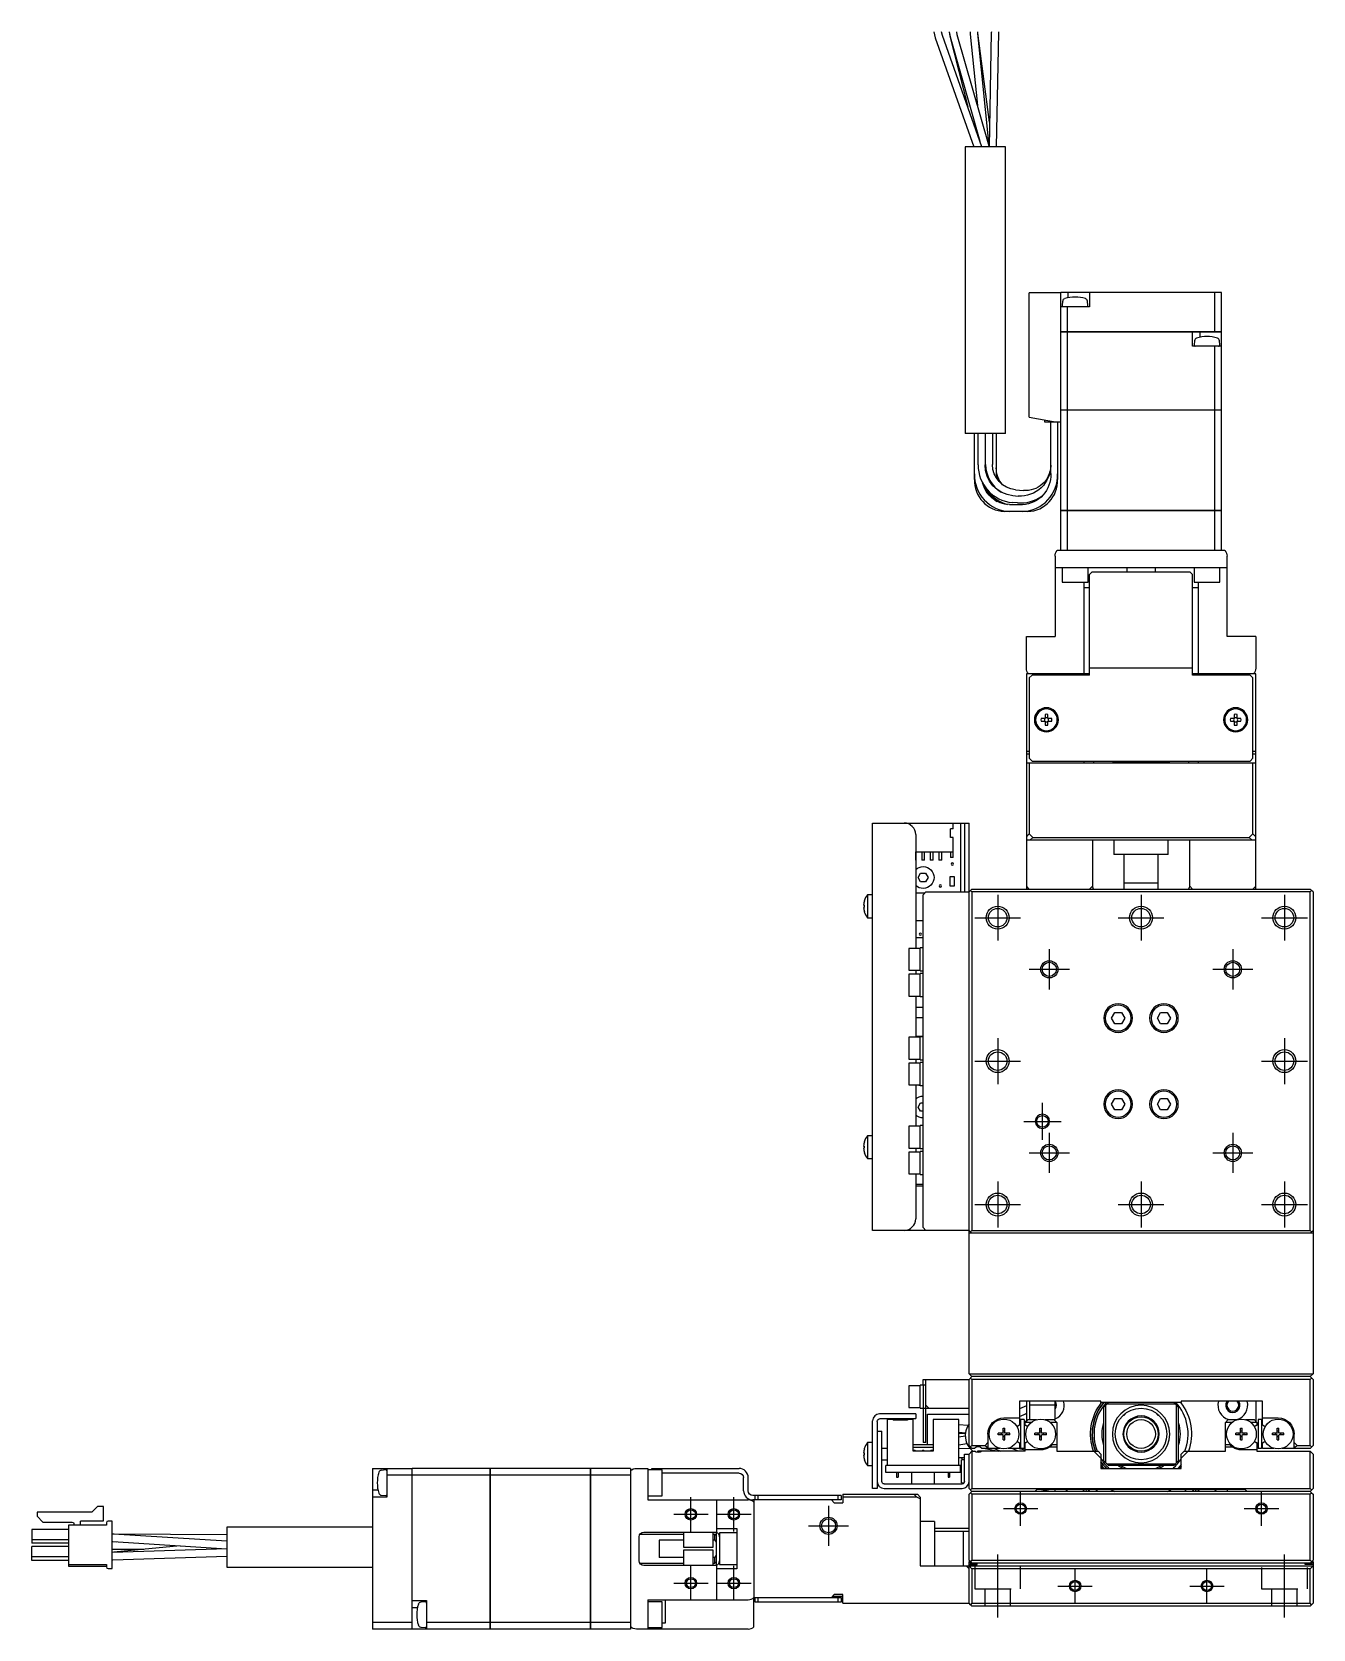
# Model space of a CAD drawing. Extents: x 0 to 1157, y -8 to 938.
# Drawn here: x 334.7 to 558.1, y 10 to 288.4 of the extents above; entities that cross this region are included whole.
import ezdxf

# ---------------------------------------------------------------- set-up
doc = ezdxf.new("R2010")
doc.units = 0
doc.header["$LTSCALE"] = 0.5
doc.linetypes.add('CENTER', pattern=[50.8, 31.75, -6.35, 6.35, -6.35])
doc.linetypes.add('DASHED', pattern=[19.05, 12.7, -6.35])
for name, color, linetype in [('MSM_CENTER', 1, 'CENTER'), ('MSM_CONTINUOUS', 7, 'CONTINUOUS'), ('MSM_DASHED', 4, 'DASHED'), ('MSM_NARROW', 5, 'CONTINUOUS')]:
    doc.layers.add(name, color=color, linetype=linetype)

msp = doc.modelspace()

# ---------------------------------------------------------------- linework, layer by layer
at = {"layer": 'MSM_CENTER'}
for p, q in [((503.1, 138), (503.1, 130)), ((528.1, 138), (528.1, 130)), ((553.1, 138), (553.1, 130)), ((499.1, 134), (507.1, 134)), ((524.1, 134), (532.1, 134)), ((549.1, 134), (557.1, 134)), ((512.1, 128.5), (512.1, 121.5)), ((544.1, 128.5), (544.1, 121.5)), ((508.6, 125), (515.6, 125)), ((540.6, 125), (547.6, 125)), ((503.1, 113), (503.1, 105)), ((553.1, 113), (553.1, 105)), ((499.1, 109), (507.1, 109)), ((549.1, 109), (557.1, 109)), ((510.9, 95.25), (510.9, 101.75)), ((507.65, 98.5), (514.15, 98.5)), ((512.1, 96.5), (512.1, 89.5)), ((544.1, 96.5), (544.1, 89.5)), ((508.6, 93), (515.6, 93)), ((540.6, 93), (547.6, 93)), ((503.1, 88), (503.1, 80)), ((528.1, 88), (528.1, 80)), ((553.1, 88), (553.1, 80)), ((499.1, 84), (507.1, 84)), ((524.1, 84), (532.1, 84)), ((549.1, 84), (557.1, 84)), ((507.1, 28), (507.1, 34)), ((549.1, 28), (549.1, 34)), ((449.6, 27), (449.6, 33)), ((457.1, 27), (457.1, 33)), ((473.6, 31.5), (473.6, 24.5)), ((504.1, 31), (510.1, 31)), ((546.1, 31), (552.1, 31)), ((446.6, 30), (452.6, 30)), ((454.1, 30), (460.1, 30)), ((470.1, 28), (477.1, 28)), ((503.1, 12), (503.1, 23)), ((553.1, 12), (553.1, 23)), ((449.6, 15), (449.6, 21)), ((457.1, 15), (457.1, 21)), ((516.6, 14.5), (516.6, 20.5)), ((539.6, 14.5), (539.6, 20.5)), ((446.6, 18), (452.6, 18)), ((454.1, 18), (460.1, 18)), ((513.6, 17.5), (519.6, 17.5)), ((536.6, 17.5), (542.6, 17.5))]:
    msp.add_line(p, q, dxfattribs=at)
at = {"layer": 'MSM_CONTINUOUS'}
for p, q in [((491.96, 288.4), (492.22, 287.37)), ((492.22, 287.37), (498.96, 268.4)), ((493.45, 287.8), (493.28, 288.4)), ((493.45, 287.8), (493.28, 288.4)), ((500.34, 268.4), (493.45, 287.8)), ((494.63, 288.4), (494.77, 287.64)), ((494.64, 288.4), (494.81, 287.55)), ((494.77, 287.64), (497.88, 275.33)), ((494.81, 287.55), (500, 269.34)), ((496.06, 287.91), (495.95, 288.4)), ((501.6, 268.49), (496.06, 287.91)), ((498.3, 288.4), (498.33, 287.99)), ((498.33, 287.99), (499.57, 275.58)), ((499.63, 288.12), (499.61, 288.4)), ((501.68, 272.7), (499.63, 288.16)), ((501.59, 268.52), (499.63, 288.12)), ((501.99, 288.32), (501.6, 268.4)), ((502, 288.4), (501.99, 288.32)), ((502, 288.4), (501.99, 288.25)), ((502.9, 268.4), (503.29, 288.29)), ((503.29, 288.29), (503.3, 288.4)), ((504.45, 268.4), (497.45, 268.4)), ((497.45, 268.4), (497.45, 218.4)), ((504.45, 218.4), (504.45, 268.4)), ((508.6, 221.26), (508.6, 242.9)), ((514.1, 242.9), (508.6, 242.9)), ((514.1, 205), (514.1, 243)), ((542.1, 243), (514.1, 243)), ((515.35, 243), (515.35, 242.06)), ((519.1, 243), (519.1, 240.5)), ((540.94, 236.11), (540.94, 243)), ((542.1, 236.11), (542.1, 243)), ((519.1, 240.5), (514.1, 240.5)), ((514.43, 241.48), (514.37, 240.71)), ((515.25, 236.11), (515.25, 240.5)), ((518.83, 240.71), (518.76, 241.48)), ((514.1, 236.11), (542.1, 236.11)), ((542.1, 236.1), (514.1, 236.1)), ((514.11, 236.1), (514.11, 236.11)), ((515.25, 236.1), (515.25, 236.11)), ((515.25, 222.5), (515.25, 236.1)), ((537.1, 233.6), (537.1, 236.1)), ((537.43, 234.59), (537.37, 233.82)), ((538.35, 236.1), (538.35, 235.17)), ((540.93, 236.1), (540.93, 236.11)), ((541.83, 233.82), (541.76, 234.59)), ((542.09, 236.1), (542.09, 236.11)), ((542.1, 222.5), (542.1, 236.1)), ((542.1, 233.6), (537.1, 233.6)), ((540.94, 222.5), (540.94, 233.6)), ((508.6, 221.26), (513.5, 220.4)), ((511.3, 220.4), (511.3, 220.79)), ((514.1, 220.4), (511.3, 220.4)), ((512.35, 211.4), (512.35, 220.4)), ((513.55, 220.4), (513.55, 210.4)), ((514.1, 222.5), (542.1, 222.5)), ((542.1, 222.49), (514.1, 222.49)), ((514.11, 222.5), (514.11, 222.49)), ((515.25, 222.5), (515.25, 222.49)), ((515.25, 205), (515.25, 222.49)), ((540.93, 222.5), (540.93, 222.49)), ((540.94, 205), (540.94, 222.49)), ((542.09, 222.5), (542.09, 222.49)), ((542.1, 205), (542.1, 222.49)), ((504.45, 218.4), (497.45, 218.4)), ((499.05, 210.4), (499.05, 218.4)), ((499.7, 212.95), (499.7, 218.4)), ((500.9, 218.4), (500.9, 212.95)), ((501, 212.98), (501, 218.4)), ((502.2, 218.4), (502.2, 212.98)), ((502.85, 218.4), (502.85, 211.4)), ((502.85, 211.4), (502.97, 210.48)), ((506.58, 206.3), (505.66, 206.37)), ((505.75, 207.57), (506.68, 207.5)), ((506.2, 208.6), (507.58, 208.48)), ((508.34, 204.8), (504.25, 204.8)), ((505.17, 206), (507.42, 206)), ((514.1, 205), (542.1, 205)), ((514.1, 198), (514.1, 204.99)), ((542.1, 204.99), (514.1, 204.99)), ((514.11, 205), (514.11, 204.99)), ((515.25, 205), (515.25, 204.99)), ((515.25, 198), (515.25, 204.99)), ((540.93, 205), (540.93, 204.99)), ((540.94, 198), (540.94, 204.99)), ((542.09, 205), (542.09, 204.99)), ((542.1, 198), (542.1, 204.99)), ((542.71, 198), (513.48, 198)), ((513.1, 197), (513.1, 183)), ((543.1, 195), (513.1, 195)), ((514.35, 195), (514.35, 192.5)), ((518.85, 192.5), (518.85, 195)), ((525.6, 195), (525.6, 194.3)), ((530.6, 194.3), (530.6, 195)), ((537.35, 195), (537.35, 192.5)), ((541.85, 192.5), (541.85, 195)), ((543.1, 183), (543.1, 197)), ((514.35, 192.5), (518.85, 192.5)), ((518.1, 192.5), (518.1, 176.3)), ((519.6, 194.3), (519.1, 193.8)), ((519.1, 176.3), (519.1, 193.8)), ((519.6, 194.3), (536.6, 194.3)), ((537.1, 193.8), (536.6, 194.3)), ((537.1, 176.3), (537.1, 193.8)), ((537.35, 192.5), (541.85, 192.5)), ((538.1, 176.3), (538.1, 192.5)), ((519.1, 191.5), (518.1, 191.5)), ((538.1, 191.5), (537.1, 191.5)), ((508.1, 177.5), (508.1, 183)), ((508.1, 183), (513.1, 183)), ((548.1, 183), (543.1, 183)), ((548.1, 183), (548.1, 177.5)), ((519.1, 176.5), (508.1, 176.5)), ((508.1, 176.5), (508.1, 139)), ((509.1, 176.3), (508.6, 175.8)), ((508.6, 175.8), (508.6, 161.8)), ((519.1, 176.3), (509.1, 176.3)), ((537.1, 177.5), (519.1, 177.5)), ((548.1, 176.5), (537.1, 176.5)), ((547.1, 176.3), (537.1, 176.3)), ((547.6, 175.8), (547.1, 176.3)), ((547.6, 161.8), (547.6, 175.8)), ((548.1, 139), (548.1, 176.5)), ((511.36, 168.74), (510.68, 168.74)), ((510.68, 168.26), (511.36, 168.26)), ((511.36, 169.42), (511.36, 168.74)), ((511.36, 168.26), (511.36, 167.58)), ((511.84, 168.74), (511.84, 169.42)), ((512.52, 168.74), (511.84, 168.74)), ((511.84, 168.26), (512.52, 168.26)), ((511.84, 167.58), (511.84, 168.26)), ((544.36, 168.74), (543.68, 168.74)), ((543.68, 168.26), (544.36, 168.26)), ((544.36, 169.42), (544.36, 168.74)), ((544.36, 168.26), (544.36, 167.58)), ((544.84, 168.74), (544.84, 169.42)), ((545.52, 168.74), (544.84, 168.74)), ((544.84, 167.58), (544.84, 168.26)), ((544.84, 168.26), (545.52, 168.26)), ((508.1, 163), (508.6, 163)), ((508.6, 162.5), (508.1, 162.5)), ((508.6, 161.8), (509.1, 161.3)), ((547.1, 161.3), (547.6, 161.8)), ((547.6, 163), (548.1, 163)), ((548.1, 162.5), (547.6, 162.5)), ((508.1, 161), (548.1, 161)), ((508.6, 161), (508.6, 148.61)), ((509.1, 161.3), (547.1, 161.3)), ((518.1, 161.3), (518.1, 161)), ((519.85, 161), (519.85, 161.3)), ((523.1, 161.3), (523.1, 161.2)), ((523.1, 161.2), (533.1, 161.2)), ((523.1, 161.2), (523.3, 161)), ((532.9, 161), (533.1, 161.2)), ((533.1, 161.2), (533.1, 161.3)), ((536.35, 161.3), (536.35, 161)), ((538.1, 161), (538.1, 161.3)), ((547.6, 148.61), (547.6, 161)), ((481.3, 79.5), (481.3, 150.5)), ((481.3, 150.5), (498.1, 150.5)), ((495.35, 149.5), (495.35, 150.5)), ((496.6, 150.5), (496.6, 138.5)), ((497.3, 150.5), (497.3, 138.5)), ((498.1, 54.5), (498.1, 150.5)), ((488.8, 148.5), (488.8, 128.65)), ((495.35, 149.5), (494.85, 149.5)), ((494.85, 148), (494.85, 149.5)), ((495.35, 148), (494.85, 148)), ((495.35, 144.5), (495.35, 148)), ((508.1, 148.11), (508.6, 148.61)), ((508.6, 148.61), (509.21, 148)), ((509.21, 148), (508.71, 147.5)), ((509.21, 148), (546.98, 148)), ((546.98, 148), (547.6, 148.61)), ((547.48, 147.5), (546.98, 148)), ((547.6, 148.61), (548.1, 148.11)), ((488.8, 145.5), (495.35, 145.5)), ((488.85, 144), (488.85, 145.5)), ((489.85, 145.5), (489.85, 144)), ((490.35, 144), (490.35, 145.5)), ((491.35, 145.5), (491.35, 144)), ((491.85, 144), (491.85, 145.5)), ((492.85, 145.5), (492.85, 144)), ((493.35, 144), (493.35, 145.5)), ((494.85, 145.5), (494.85, 144.5)), ((548.1, 147.5), (508.1, 147.5)), ((519.61, 147.5), (519.61, 139.5)), ((523.35, 147.5), (523.35, 145)), ((532.85, 145), (523.35, 145)), ((525.1, 145), (525.1, 139)), ((531.1, 139), (531.1, 145)), ((532.85, 145), (532.85, 147.5)), ((536.58, 139.5), (536.58, 147.5)), ((488.85, 144), (488.8, 144)), ((490.35, 144), (489.85, 144)), ((491.85, 144), (491.35, 144)), ((493.35, 144), (492.85, 144)), ((495.35, 144.5), (494.85, 144.5)), ((489.23, 141), (489.66, 141.75)), ((489.66, 140.25), (489.23, 141)), ((489.66, 141.75), (490.53, 141.75)), ((490.53, 140.25), (489.66, 140.25)), ((490.53, 141.75), (490.96, 141)), ((490.96, 141), (490.53, 140.25)), ((494.78, 141.14), (494.78, 139.54)), ((495.58, 141.14), (494.78, 141.14)), ((494.78, 139.54), (495.58, 139.54)), ((495.58, 139.54), (495.58, 141.14)), ((508.6, 139), (508.1, 139.5)), ((519.61, 139.5), (519.11, 139)), ((519.79, 139), (519.61, 139.5)), ((531.1, 140), (525.1, 140)), ((536.58, 139.5), (536.4, 139)), ((537.08, 139), (536.58, 139.5)), ((548.1, 139.5), (547.6, 139)), ((479.84, 136.95), (479.84, 136.93)), ((480.4, 138), (480.4, 134)), ((481.3, 138), (480.4, 138)), ((488.8, 138.35), (490.44, 138.35)), ((490.6, 138.5), (490.1, 138)), ((490.1, 80), (490.1, 138)), ((490.6, 138.5), (498.1, 138.5)), ((498.6, 139), (498.1, 138.5)), ((498.6, 138.5), (498.35, 138.75)), ((498.6, 139), (557.6, 139)), ((498.6, 138.5), (498.6, 79.5)), ((557.6, 138.5), (498.6, 138.5)), ((557.85, 138.75), (557.6, 139)), ((557.85, 138.75), (557.6, 138.5)), ((557.6, 79.5), (557.6, 138.5)), ((558.1, 138.5), (557.85, 138.75)), ((558.1, 138.5), (558.1, 54.5)), ((479.71, 136.2), (479.84, 136.2)), ((479.84, 135.8), (479.71, 135.8)), ((479.84, 136.2), (479.84, 135.8)), ((479.84, 135.07), (479.84, 135.05)), ((480.4, 134), (481.3, 134)), ((490.1, 133.45), (488.8, 133.45)), ((487.6, 128.65), (487.6, 124.85)), ((489.6, 128.65), (487.6, 128.65)), ((490.1, 130.5), (488.8, 130.5)), ((489.6, 124.75), (489.6, 128.75)), ((490.1, 128.75), (489.6, 128.75)), ((487.6, 124.85), (489.6, 124.85)), ((487.6, 124.15), (487.6, 120.35)), ((489.6, 124.15), (487.6, 124.15)), ((488.8, 124.85), (488.8, 124.15)), ((489.6, 124.75), (490.1, 124.75)), ((489.6, 120.25), (489.6, 124.25)), ((490.1, 124.25), (489.6, 124.25)), ((487.6, 120.35), (489.6, 120.35)), ((488.8, 120.35), (488.8, 113.15)), ((489.6, 120.25), (490.1, 120.25)), ((488.8, 118.42), (490.1, 118.42)), ((522.94, 116.5), (523.52, 117.5)), ((523.52, 117.5), (524.67, 117.5)), ((524.67, 117.5), (525.25, 116.5)), ((530.94, 116.5), (531.52, 117.5)), ((531.52, 117.5), (532.67, 117.5)), ((532.67, 117.5), (533.25, 116.5)), ((490.1, 116.54), (488.8, 116.54)), ((523.52, 115.5), (522.94, 116.5)), ((524.67, 115.5), (523.52, 115.5)), ((525.25, 116.5), (524.67, 115.5)), ((531.52, 115.5), (530.94, 116.5)), ((532.67, 115.5), (531.52, 115.5)), ((533.25, 116.5), (532.67, 115.5)), ((487.6, 113.15), (487.6, 109.35)), ((489.6, 113.15), (487.6, 113.15)), ((488.8, 113.34), (490.1, 113.34)), ((489.6, 109.25), (489.6, 113.25)), ((490.1, 113.25), (489.6, 113.25)), ((487.6, 109.35), (489.6, 109.35)), ((487.6, 108.65), (487.6, 104.85)), ((489.6, 108.65), (487.6, 108.65)), ((488.8, 109.35), (488.8, 108.65)), ((489.6, 109.25), (490.1, 109.25)), ((489.6, 104.75), (489.6, 108.75)), ((490.1, 108.75), (489.6, 108.75)), ((487.6, 104.85), (489.6, 104.85)), ((488.8, 104.85), (488.8, 97.65)), ((489.6, 104.75), (490.1, 104.75)), ((489.23, 101), (489.66, 101.75)), ((489.66, 100.25), (489.23, 101)), ((489.66, 101.75), (490.1, 101.75)), ((490.1, 100.25), (489.66, 100.25)), ((522.94, 101.5), (523.52, 102.5)), ((523.52, 100.5), (522.94, 101.5)), ((523.52, 102.5), (524.67, 102.5)), ((524.67, 100.5), (523.52, 100.5)), ((524.67, 102.5), (525.25, 101.5)), ((525.25, 101.5), (524.67, 100.5)), ((530.94, 101.5), (531.52, 102.5)), ((531.52, 100.5), (530.94, 101.5)), ((531.52, 102.5), (532.67, 102.5)), ((532.67, 100.5), (531.52, 100.5)), ((532.67, 102.5), (533.25, 101.5)), ((533.25, 101.5), (532.67, 100.5)), ((487.6, 97.65), (487.6, 93.85)), ((489.6, 97.65), (487.6, 97.65)), ((489.6, 93.75), (489.6, 97.75)), ((490.1, 97.75), (489.6, 97.75)), ((479.84, 94.95), (479.84, 94.93)), ((480.4, 96), (480.4, 92)), ((481.3, 96), (480.4, 96)), ((479.71, 94.2), (479.84, 94.2)), ((479.84, 93.8), (479.71, 93.8)), ((479.84, 94.2), (479.84, 93.8)), ((479.84, 93.07), (479.84, 93.05)), ((480.4, 92), (481.3, 92)), ((487.6, 93.85), (489.6, 93.85)), ((487.6, 93.15), (487.6, 89.35)), ((489.6, 93.15), (487.6, 93.15)), ((488.8, 93.85), (488.8, 93.15)), ((489.6, 93.75), (490.1, 93.75)), ((489.6, 89.25), (489.6, 93.25)), ((490.1, 93.25), (489.6, 93.25)), ((487.6, 89.35), (489.6, 89.35)), ((488.8, 89.35), (488.8, 81.5)), ((489.6, 89.25), (490.1, 89.25)), ((490.1, 87.5), (488.8, 87.5)), ((490.1, 87.2), (488.8, 87.2)), ((498.1, 79.5), (481.3, 79.5)), ((490.1, 80), (490.6, 79.5)), ((498.1, 79.5), (498.6, 79)), ((558.1, 79), (498.1, 79)), ((498.35, 79.25), (498.6, 79.5)), ((498.6, 79.5), (557.6, 79.5)), ((557.6, 79.5), (557.85, 79.25)), ((557.6, 79), (558.1, 79.5)), ((490.1, 52.5), (490.1, 53.5)), ((490.1, 53.5), (498.1, 53.5)), ((490.6, 42.5), (490.6, 53.5)), ((498.1, 54.5), (558.1, 54.5)), ((498.1, 54.5), (498.6, 54)), ((498.1, 53.5), (498.6, 54)), ((498.1, 42), (498.1, 53.5)), ((498.35, 53.75), (498.6, 53.5)), ((557.6, 54), (498.6, 54)), ((498.6, 53.5), (498.6, 42)), ((557.6, 53.5), (498.6, 53.5)), ((557.6, 54), (558.1, 54.5)), ((557.6, 54), (558.1, 53.5)), ((557.6, 53.5), (557.85, 53.75)), ((557.6, 42), (557.6, 53.5)), ((558.1, 53.5), (558.1, 42)), ((487.6, 52.4), (487.6, 48.6)), ((489.6, 52.4), (487.6, 52.4)), ((489.6, 48.5), (489.6, 52.5)), ((490.6, 52.5), (489.6, 52.5)), ((490.1, 52.5), (490.1, 42.5)), ((488.8, 47.5), (482.5, 47.5)), ((487.6, 48.6), (489.6, 48.6)), ((488.8, 47.5), (488.8, 46.7)), ((489.6, 48.5), (498.1, 48.5)), ((491.1, 48.5), (490.6, 49)), ((490.85, 42.2), (490.85, 47.47)), ((490.85, 47.47), (498.1, 47.47)), ((521.1, 49.7), (506.9, 49.7)), ((506.9, 49.7), (506.9, 45.55)), ((508.1, 48.89), (506.9, 48.38)), ((506.9, 47.08), (508.1, 47.59)), ((508.1, 47.57), (507.96, 47.53)), ((508.1, 49.7), (508.1, 46.2)), ((508.65, 49.7), (508.65, 46.5)), ((513.15, 49), (508.65, 49)), ((513.15, 46.5), (513.15, 49.7)), ((521.1, 49.5), (521.1, 49.7)), ((535.1, 49.5), (521.1, 49.5)), ((521.6, 48.7), (522.4, 49.5)), ((521.6, 39.3), (521.6, 48.7)), ((521.9, 49), (521.9, 39)), ((534.1, 49.2), (522.1, 49.2)), ((525.12, 47.2), (525.35, 47.43)), ((525.18, 47.43), (525.35, 47.43)), ((525.35, 47.43), (525.35, 47.56)), ((530.85, 47.56), (530.85, 47.43)), ((530.85, 47.43), (531.01, 47.43)), ((530.85, 47.43), (531.07, 47.2)), ((533.8, 49.5), (534.6, 48.7)), ((534.3, 39), (534.3, 49)), ((534.6, 48.7), (534.6, 39.3)), ((549.3, 49.7), (535.1, 49.7)), ((535.1, 49.7), (535.1, 49.5)), ((548.1, 49.7), (548.1, 46.2)), ((549.3, 45.55), (549.3, 49.7)), ((481.3, 34.5), (481.3, 46.3)), ((482.1, 46.2), (482.1, 34.5)), ((482.6, 46.7), (488.8, 46.7)), ((484.85, 46.5), (483.85, 46.5)), ((483.85, 46.5), (483.85, 38.5)), ((484.85, 46.5), (484.85, 46.4)), ((487.35, 46.4), (484.85, 46.4)), ((485.65, 46.4), (485.65, 46.5)), ((486.55, 46.5), (485.65, 46.5)), ((486.02, 46.4), (486.02, 46.5)), ((486.17, 46.4), (486.17, 46.5)), ((486.55, 46.4), (486.55, 46.5)), ((488.35, 46.5), (487.35, 46.5)), ((487.35, 46.5), (487.35, 46.4)), ((488.35, 41), (488.35, 46.5)), ((491.85, 46.5), (491.85, 41)), ((496.35, 46.5), (491.85, 46.5)), ((496.35, 38.5), (496.35, 46.5)), ((497.9, 45.46), (496.35, 45.6)), ((504.05, 45), (504.34, 45)), ((504.05, 44.21), (504.05, 45)), ((504.2, 46.8), (506.9, 46.8)), ((504.34, 44.21), (504.34, 45)), ((506.9, 45.55), (506.6, 45.38)), ((506.9, 45.93), (507.1, 45.99)), ((507.1, 46.5), (507.1, 41.5)), ((507.7, 46.5), (507.1, 46.5)), ((507.7, 46.5), (507.7, 41.5)), ((507.7, 46.19), (508.1, 46.31)), ((507.9, 46), (508.4, 46.5)), ((508.93, 46), (507.9, 46)), ((507.9, 45.55), (507.9, 46)), ((507.9, 45.55), (508.12, 45.42)), ((508.1, 45.43), (508.1, 45.42)), ((508.4, 46.5), (509.88, 46.5)), ((510.45, 45), (510.74, 45)), ((510.45, 44.21), (510.45, 45)), ((510.74, 44.21), (510.74, 45)), ((511.31, 46.5), (513.15, 46.5)), ((513.4, 46), (512.26, 46)), ((512.9, 46.5), (513.4, 46)), ((513.4, 46), (513.4, 41)), ((525.12, 47.2), (524.93, 47.2)), ((529.16, 46.97), (529.16, 46.97)), ((530.9, 45.38), (530.9, 45.44)), ((530.9, 45.38), (530.96, 45.31)), ((531.26, 47.2), (531.07, 47.2)), ((542.8, 46), (543.3, 46.5)), ((542.8, 41), (542.8, 46)), ((543.93, 46), (542.8, 46)), ((543.3, 46.5), (544.88, 46.5)), ((545.45, 45), (545.74, 45)), ((545.45, 44.21), (545.45, 45)), ((545.74, 44.21), (545.74, 45)), ((546.31, 46.5), (547.8, 46.5)), ((548.3, 46), (547.26, 46)), ((547.8, 46.5), (548.3, 46)), ((548.07, 45.42), (548.3, 45.55)), ((548.1, 45.43), (548.1, 45.42)), ((548.3, 46), (548.3, 45.55)), ((548.5, 46.5), (548.5, 41.5)), ((549.1, 46.5), (548.5, 46.5)), ((549.1, 46.5), (549.1, 41.5)), ((549.3, 46.8), (552, 46.8)), ((549.59, 45.38), (549.3, 45.55)), ((551.85, 45), (552.14, 45)), ((551.85, 44.21), (551.85, 45)), ((552.14, 44.21), (552.14, 45)), ((480.4, 42.5), (480.4, 38.5)), ((481.3, 42.5), (480.4, 42.5)), ((482.1, 44.5), (482.9, 44.5)), ((482.9, 35.7), (482.9, 44.5)), ((488.35, 42.2), (491.85, 42.2)), ((490.6, 42.5), (490.1, 42.5)), ((496.35, 44.3), (497.48, 44.2)), ((496.35, 44.12), (497.46, 44.09)), ((497.45, 43.62), (496.35, 43.43)), ((496.35, 42.11), (497.73, 42.35)), ((498.35, 41.75), (498.1, 42)), ((498.6, 42), (498.35, 41.75)), ((498.6, 42), (500.9, 42)), ((501.4, 42.5), (500.9, 42)), ((500.9, 42), (501.4, 41.65)), ((501.4, 44), (501.4, 41.5)), ((503.2, 43.86), (503.2, 44.15)), ((503.99, 44.15), (503.2, 44.15)), ((503.99, 43.86), (503.2, 43.86)), ((503.73, 44.15), (503.73, 43.86)), ((504.34, 44.47), (504.05, 44.47)), ((504.05, 43), (504.05, 43.8)), ((504.34, 43.53), (504.05, 43.53)), ((504.05, 43), (504.34, 43)), ((504.34, 43), (504.34, 43.8)), ((505.2, 44.15), (504.4, 44.15)), ((505.2, 43.86), (504.4, 43.86)), ((504.67, 43.86), (504.67, 44.15)), ((505.2, 43.86), (505.2, 44.15)), ((506.58, 42.63), (506.59, 42.63)), ((506.6, 42.62), (506.9, 42.45)), ((506.7, 42.58), (506.7, 42.57)), ((506.9, 42.45), (506.9, 41.5)), ((507.1, 42.39), (506.9, 42.41)), ((507.9, 42.33), (507.7, 42.34)), ((508.12, 42.58), (507.9, 42.45)), ((507.9, 41), (507.9, 42.45)), ((508.1, 42.58), (508.1, 42.57)), ((509.6, 43.86), (509.6, 44.15)), ((510.39, 44.15), (509.6, 44.15)), ((510.39, 43.86), (509.6, 43.86)), ((510.13, 44.15), (510.13, 43.86)), ((510.74, 44.47), (510.45, 44.47)), ((510.45, 43), (510.45, 43.8)), ((510.74, 43.53), (510.45, 43.53)), ((510.45, 43), (510.74, 43)), ((510.74, 43), (510.74, 43.8)), ((511.6, 44.15), (510.8, 44.15)), ((511.6, 43.86), (510.8, 43.86)), ((511.07, 43.86), (511.07, 44.15)), ((511.6, 43.86), (511.6, 44.15)), ((512.68, 42.2), (513.4, 42.2)), ((530.96, 42.69), (530.9, 42.63)), ((530.9, 42.56), (530.9, 42.63)), ((542.8, 42.2), (543.52, 42.2)), ((544.6, 43.86), (544.6, 44.15)), ((545.39, 44.15), (544.6, 44.15)), ((545.39, 43.86), (544.6, 43.86)), ((545.13, 44.15), (545.13, 43.86)), ((545.74, 44.47), (545.45, 44.47)), ((545.45, 43), (545.45, 43.8)), ((545.74, 43.53), (545.45, 43.53)), ((545.45, 43), (545.74, 43)), ((545.74, 43), (545.74, 43.8)), ((546.6, 44.15), (545.8, 44.15)), ((546.6, 43.86), (545.8, 43.86)), ((546.07, 43.86), (546.07, 44.15)), ((546.6, 43.86), (546.6, 44.15)), ((548.3, 42.45), (548.07, 42.58)), ((548.1, 42.58), (548.1, 42.57)), ((548.3, 42.45), (548.3, 41)), ((549.3, 42.45), (549.59, 42.62)), ((549.3, 41.5), (549.3, 42.45)), ((551, 43.86), (551, 44.15)), ((551.79, 44.15), (551, 44.15)), ((551.79, 43.86), (551, 43.86)), ((551.53, 44.15), (551.53, 43.86)), ((552.14, 44.47), (551.85, 44.47)), ((551.85, 43), (551.85, 43.8)), ((552.14, 43.53), (551.85, 43.53)), ((551.85, 43), (552.14, 43)), ((552.14, 43), (552.14, 43.8)), ((553, 44.15), (552.2, 44.15)), ((553, 43.86), (552.2, 43.86)), ((552.47, 43.86), (552.47, 44.15)), ((553, 43.86), (553, 44.15)), ((554.8, 41.5), (554.8, 44)), ((555.3, 42), (554.8, 42.5)), ((554.8, 41.65), (555.3, 42)), ((555.3, 42), (557.6, 42)), ((557.85, 41.75), (557.6, 42)), ((558.1, 42), (557.6, 41.5)), ((479.71, 40.7), (479.84, 40.7)), ((479.84, 40.3), (479.71, 40.3)), ((479.84, 41.45), (479.84, 41.43)), ((479.84, 40.7), (479.84, 40.3)), ((479.84, 39.57), (479.84, 39.55)), ((483.85, 41.5), (482.9, 41.5)), ((482.9, 39.5), (483.85, 39.5)), ((488.35, 41.7), (491.85, 41.7)), ((491.85, 41), (488.35, 41)), ((496.35, 41.48), (498.22, 41.54)), ((496.35, 39.9), (497.3, 39.9)), ((496.8, 35.5), (496.8, 39.5)), ((497.3, 39.5), (496.8, 39.5)), ((496.85, 39.65), (496.85, 39.5)), ((497.3, 40.5), (498.1, 40.5)), ((497.3, 35.7), (497.3, 40.5)), ((498.1, 40.5), (498.6, 41)), ((498.1, 34.5), (498.1, 40.5)), ((498.6, 41.5), (498.35, 41.75)), ((499.03, 41.5), (498.6, 41.5)), ((498.6, 41), (498.6, 34.5)), ((498.6, 41), (499.03, 41)), ((507.9, 41), (499.6, 41)), ((499.6, 41), (499.6, 40.76)), ((503.48, 41.5), (500.36, 41.5)), ((500.94, 41.5), (503.23, 41)), ((502.47, 41.5), (503.64, 41)), ((506.9, 41.5), (504.91, 41.5)), ((506.71, 41), (505.54, 41.5)), ((507.9, 41.21), (506.58, 41.5)), ((507.7, 41.5), (507.1, 41.5)), ((510.55, 41.23), (507.9, 41.23)), ((513.4, 41.7), (512.11, 41.7)), ((513.4, 41), (520.6, 41)), ((521.1, 39.79), (519.89, 41)), ((520.6, 41), (521.1, 40.5)), ((521.1, 40.5), (521.1, 38)), ((522.4, 38.5), (521.6, 39.3)), ((529.16, 41.04), (529.16, 41.04)), ((534.6, 39.3), (533.8, 38.5)), ((536.3, 41), (535.1, 39.79)), ((535.1, 40.5), (535.6, 41)), ((535.1, 38), (535.1, 40.5)), ((535.6, 41), (542.8, 41)), ((544.08, 41.7), (542.8, 41.7)), ((548.3, 41.23), (545.64, 41.23)), ((548.3, 41), (557.6, 41)), ((549.1, 41.5), (548.5, 41.5)), ((551.28, 41.5), (549.3, 41.5)), ((557.6, 41.5), (552.71, 41.5)), ((557.6, 34.5), (557.6, 41)), ((557.6, 41), (558.1, 40.5)), ((558.1, 40.5), (558.1, 34.5)), ((394.1, 38), (394.1, 10)), ((394.1, 38), (400.99, 38)), ((396.39, 37.73), (395.62, 37.66)), ((396.6, 38), (396.6, 33)), ((400.99, 36.85), (396.6, 36.85)), ((400.99, 10), (400.99, 38)), ((401, 37.99), (400.99, 37.99)), ((401, 36.84), (400.99, 36.84)), ((414.6, 38), (401, 38)), ((401, 10), (401, 38)), ((414.6, 36.85), (401, 36.85)), ((414.6, 10), (414.6, 38)), ((414.6, 37.99), (414.61, 37.99)), ((414.6, 36.84), (414.61, 36.84)), ((414.61, 38), (414.61, 10)), ((432.1, 38), (414.61, 38)), ((432.1, 36.85), (414.61, 36.85)), ((432.1, 10), (432.1, 38)), ((432.1, 37.99), (432.11, 37.99)), ((432.1, 36.84), (432.11, 36.84)), ((439.1, 38), (432.11, 38)), ((432.11, 38), (432.11, 10)), ((439.1, 36.85), (432.11, 36.85)), ((439.1, 38), (439.1, 10)), ((440.1, 38), (442.1, 38)), ((442.1, 38), (442.1, 32.5)), ((444.6, 37.75), (442.1, 37.75)), ((442.8, 37.75), (442.8, 38)), ((442.8, 38), (458, 38)), ((443.3, 38), (443.3, 37.75)), ((444.6, 33.25), (444.6, 37.75)), ((458, 37.2), (444.6, 37.2)), ((458.8, 34.1), (458.8, 36.4)), ((459.6, 34.1), (459.6, 36.4)), ((480.4, 38.5), (481.3, 38.5)), ((483.6, 37.3), (483.6, 38.5)), ((496.6, 38.5), (483.6, 38.5)), ((496.6, 37.3), (483.6, 37.3)), ((485.47, 37.3), (485.47, 36.5)), ((485.47, 36.5), (485.72, 36.5)), ((485.72, 37.3), (485.72, 36.5)), ((488.1, 37.3), (488.1, 35.3)), ((492.1, 35.3), (492.1, 37.3)), ((494.47, 37.3), (494.47, 36.5)), ((494.47, 36.5), (494.72, 36.5)), ((494.72, 37.3), (494.72, 36.5)), ((496.6, 37.3), (496.6, 38.5)), ((521.1, 38), (535.1, 38)), ((522.1, 38.8), (534.1, 38.8)), ((533.8, 38.5), (522.4, 38.5)), ((394.1, 34.25), (395.04, 34.25)), ((476.1, 33.5), (476.1, 32)), ((476.1, 33.5), (489.1, 33.5)), ((482.1, 34.5), (481.3, 34.5)), ((483.3, 35.3), (496.9, 35.3)), ((483.3, 34.5), (496.9, 34.5)), ((488.98, 33), (488.48, 33.5)), ((489.1, 33.5), (489.6, 33)), ((496.8, 35.5), (497.24, 35.5)), ((498.6, 34), (498.1, 34.5)), ((498.1, 33.5), (498.35, 33.75)), ((498.1, 22), (498.1, 33.5)), ((498.6, 34.5), (498.35, 34.25)), ((498.6, 34), (498.35, 33.75)), ((498.35, 33.75), (498.6, 33.5)), ((498.6, 34.5), (557.6, 34.5)), ((557.6, 34), (498.6, 34)), ((498.6, 33.5), (498.6, 22)), ((557.6, 33.5), (498.6, 33.5)), ((509.95, 34.35), (509.6, 34)), ((546.25, 34.35), (509.95, 34.35)), ((512.39, 34), (510.41, 34.35)), ((513.1, 34), (513.1, 34.35)), ((543.1, 34.35), (543.1, 34)), ((546.6, 34), (546.25, 34.35)), ((557.85, 34.25), (557.6, 34.5)), ((558.1, 34.5), (557.6, 34)), ((557.85, 33.75), (557.6, 34)), ((557.6, 33.5), (557.85, 33.75)), ((557.6, 22), (557.6, 33.5)), ((557.85, 33.75), (558.1, 33.5)), ((558.1, 33.5), (558.1, 22)), ((346.15, 31.38), (345.13, 30.36)), ((347.15, 31.38), (346.15, 31.38)), ((347.15, 28.85), (347.15, 31.38)), ((396.6, 33), (394.1, 33)), ((395.62, 33.34), (396.39, 33.27)), ((442.1, 33.25), (444.6, 33.25)), ((442.1, 32.5), (459.6, 32.5)), ((454.1, 26.87), (454.1, 32.5)), ((475.8, 33.3), (460.4, 33.3)), ((475.8, 32.5), (460.4, 32.5)), ((460.6, 32.5), (460.6, 15.5)), ((460.8, 32.5), (460.8, 33.3)), ((461.3, 33.3), (461.3, 32.5)), ((474.6, 32), (474.1, 32.5)), ((474.6, 32), (476.1, 32)), ((475.3, 32.5), (475.3, 33.3)), ((475.8, 33.3), (475.8, 32.5)), ((488.98, 33), (476.1, 33)), ((489.6, 32.69), (488.98, 33)), ((489.6, 33), (489.6, 21)), ((335.59, 30.36), (335.59, 29.66)), ((345.13, 30.36), (335.59, 30.36)), ((335.59, 29.66), (336.59, 28.66)), ((336.59, 28.66), (341.72, 28.66)), ((347.68, 28.1), (341.05, 28.1)), ((341.05, 28.1), (341.05, 20.99)), ((342, 28.38), (342, 28.1)), ((343.15, 28.1), (343.15, 28.7)), ((343.3, 28.85), (347.15, 28.85)), ((347.68, 28.51), (347.68, 28.1)), ((348.7, 28.81), (347.98, 28.81)), ((348.7, 20.53), (348.7, 28.81)), ((492.1, 28.75), (489.6, 28.75)), ((492.1, 28.75), (492.1, 21)), ((341.05, 27.37), (334.7, 27.37)), ((334.7, 27.37), (334.7, 24.97)), ((341.05, 25.57), (334.7, 25.57)), ((349.03, 26.55), (348.7, 26.55)), ((348.9, 26.54), (348.7, 26.55)), ((348.7, 25.25), (348.82, 25.24)), ((348.7, 25.24), (349.48, 25.2)), ((348.82, 25.24), (368.68, 24)), ((368.7, 25.3), (348.9, 26.54)), ((368.7, 26.4), (349.03, 26.55)), ((368.7, 27.77), (368.7, 20.77)), ((394.1, 27.77), (368.7, 27.77)), ((440.6, 21.9), (440.6, 26.1)), ((448.3, 26.5), (440.7, 26.5)), ((441.4, 26.9), (453.8, 26.9)), ((448.3, 25.5), (444.1, 25.5)), ((444.1, 25.5), (444.1, 22.5)), ((448.3, 26.9), (448.3, 24.25)), ((453.5, 24.25), (453.5, 26.9)), ((453.8, 26.5), (453.5, 26.5)), ((453.8, 25.5), (453.5, 25.5)), ((453.8, 25.5), (453.8, 26.5)), ((454, 26.3), (453.8, 26.5)), ((453.8, 25.5), (454, 25.13)), ((454, 26.88), (454, 21.12)), ((454, 26.87), (454.09, 26.84)), ((454.1, 26.87), (454, 26.87)), ((454.1, 27.5), (457.6, 27.5)), ((454.6, 26.75), (454.6, 21.25)), ((457.6, 26.75), (454.6, 26.75)), ((457.6, 27.5), (457.6, 20.5)), ((498.1, 27.5), (492.1, 27.5)), ((498.1, 27), (492.1, 27)), ((497.1, 27), (497.1, 21)), ((341.05, 24.97), (334.7, 24.97)), ((334.7, 21.97), (334.7, 24.37)), ((341.05, 24.37), (334.7, 24.37)), ((341.05, 22.57), (334.7, 22.57)), ((349.36, 23.86), (348.7, 23.85)), ((348.98, 23.38), (348.7, 23.36)), ((348.77, 23.35), (348.7, 23.35)), ((368.7, 24), (348.77, 23.35)), ((348.81, 22.06), (368.7, 22.7)), ((360.54, 24.51), (348.98, 23.38)), ((354.22, 23.89), (349.36, 23.86)), ((448.3, 22.5), (444.1, 22.5)), ((448.3, 24.25), (453.5, 24.25)), ((453.5, 23.75), (448.3, 23.75)), ((448.3, 23.75), (448.3, 21.1)), ((453.5, 21.1), (453.5, 23.75)), ((453.8, 22.5), (453.5, 22.5)), ((454, 22.87), (453.8, 22.5)), ((453.8, 21.5), (453.8, 22.5)), ((341.05, 21.97), (334.7, 21.97)), ((341.05, 21.24), (347.68, 21.24)), ((341.05, 20.99), (347.68, 20.99)), ((347.68, 21.24), (347.68, 20.83)), ((347.98, 20.53), (348.7, 20.53)), ((348.7, 22.05), (348.81, 22.06)), ((368.7, 20.77), (394.1, 20.77)), ((440.7, 21.5), (448.3, 21.5)), ((453.8, 21.1), (441.4, 21.1)), ((453.5, 21.5), (453.8, 21.5)), ((453.8, 21.5), (454, 21.7)), ((454.08, 21.15), (454, 21.13)), ((454.1, 21.13), (454, 21.13)), ((454.1, 15.1), (454.1, 21.13)), ((457.6, 20.5), (454.1, 20.5)), ((454.6, 21.25), (457.6, 21.25)), ((489.6, 21), (558.1, 21)), ((497.6, 21), (498.1, 20.5)), ((498.35, 21.75), (498.1, 22)), ((498.1, 21.7), (498.2, 21.8)), ((498.1, 14.5), (498.1, 21.7)), ((498.1, 21.23), (499.5, 21.23)), ((498.1, 21), (498.6, 20.5)), ((498.2, 21.7), (498.2, 21.9)), ((498.6, 22), (498.35, 21.75)), ((498.35, 21.75), (498.6, 21.5)), ((498.5, 21.4), (499.2, 21.4)), ((498.6, 22), (557.6, 22)), ((557.6, 21.5), (498.6, 21.5)), ((557.6, 20.5), (498.6, 20.5)), ((498.6, 20.5), (498.6, 14.5)), ((499.5, 21.23), (499.5, 21.5)), ((556.7, 21.23), (556.7, 21.5)), ((558.1, 21.23), (556.7, 21.23)), ((557, 21.4), (557.7, 21.4)), ((557.85, 21.75), (557.6, 22)), ((557.6, 21.5), (558.1, 22)), ((557.6, 20.5), (558.1, 21)), ((557.6, 14.5), (557.6, 20.5)), ((558, 21.9), (558, 21.7)), ((558, 21.8), (558.1, 21.7)), ((558.1, 21.7), (558.1, 14.5)), ((401, 15), (403.5, 15)), ((403.28, 14.73), (402.51, 14.66)), ((403.5, 15), (403.5, 10)), ((442.1, 15.1), (459.6, 15.1)), ((442.1, 15.1), (442.1, 10)), ((444.6, 14.75), (442.1, 14.75)), ((444.6, 10.25), (444.6, 14.75)), ((445.1, 15.1), (445.1, 11.05)), ((460.6, 15.5), (475.8, 15.5)), ((460.6, 10.38), (460.6, 15.48)), ((460.8, 14.7), (460.8, 15.5)), ((475.8, 14.7), (460.8, 14.7)), ((461.3, 15.5), (461.3, 14.7)), ((474.1, 15.5), (474.6, 16)), ((474.35, 15.75), (476.1, 15.75)), ((476.1, 16), (474.6, 16)), ((475.3, 14.7), (475.3, 15.5)), ((475.8, 15.5), (475.8, 14.7)), ((476.1, 14.5), (476.1, 16)), ((476.1, 14.5), (498.1, 14.5)), ((498.35, 14.25), (498.1, 14.5)), ((498.6, 14.5), (498.35, 14.25)), ((498.35, 14.25), (498.6, 14)), ((498.6, 14.5), (557.6, 14.5)), ((557.6, 14), (498.6, 14)), ((557.85, 14.25), (557.6, 14.5)), ((557.6, 14), (557.85, 14.25)), ((558.1, 14.5), (557.85, 14.25)), ((400.99, 11.15), (394.1, 11.15)), ((401, 11.16), (400.99, 11.16)), ((401, 13.75), (401.93, 13.75)), ((414.6, 11.15), (403.5, 11.15)), ((414.6, 11.16), (414.61, 11.16)), ((432.1, 11.15), (414.61, 11.15)), ((432.1, 11.16), (432.11, 11.16)), ((439.1, 11.15), (432.11, 11.15)), ((400.99, 10), (394.1, 10)), ((401, 10.01), (400.99, 10.01)), ((414.6, 10), (401, 10)), ((402.51, 10.34), (403.28, 10.27)), ((414.6, 10.01), (414.61, 10.01)), ((432.1, 10), (414.61, 10)), ((432.1, 10.01), (432.11, 10.01)), ((439.1, 10), (432.11, 10)), ((459.6, 10), (440.1, 10)), ((442.1, 10.25), (444.6, 10.25)), ((445.1, 11.05), (444.6, 11.05))]:
    msp.add_line(p, q, dxfattribs=at)
at = {"layer": 'MSM_CONTINUOUS', "extrusion": (0, 0, -1)}
for centre, radius in [((-511.6, 168.5), 2.1), ((-511.6, 168.5), 1.9), ((-544.6, 168.5), 2.1), ((-544.6, 168.5), 1.9), ((-495.18, 143.36), 0.2), ((-493.1, 139.54), 0.2), ((-489.63, 131.13), 0.2), ((-524.1, 116.5), 2.5), ((-524.1, 116.5), 2.25), ((-532.1, 116.5), 2.5), ((-532.1, 116.5), 2.25), ((-524.1, 101.5), 2.5), ((-524.1, 101.5), 2.25), ((-532.1, 101.5), 2.5), ((-532.1, 101.5), 2.25), ((-528.1, 44), 5), ((-528.1, 44), 3.15)]:
    msp.add_circle(centre, radius, dxfattribs=at)
at = {"layer": 'MSM_CONTINUOUS'}
for centre, radius in [((503.1, 134), 1.62), ((528.1, 134), 1.62), ((553.1, 134), 1.62), ((512.1, 125), 1.23), ((544.1, 125), 1.23), ((503.1, 109), 1.62), ((553.1, 109), 1.62), ((510.9, 98.5), 1.01), ((512.1, 93), 1.23), ((544.1, 93), 1.23), ((503.1, 84), 1.62), ((528.1, 84), 1.62), ((553.1, 84), 1.62), ((528.1, 44), 4.5), ((504.2, 44), 2.6), ((510.6, 44), 2.6), ((528.1, 44), 3), ((545.6, 44), 2.6), ((552, 44), 2.6), ((449.6, 30), 0.783), ((457.1, 30), 0.783), ((507.1, 31), 0.783), ((549.1, 31), 0.783), ((473.6, 28), 1.23), ((449.6, 18), 0.783), ((457.1, 18), 0.783), ((516.6, 17.5), 0.783), ((539.6, 17.5), 0.783)]:
    msp.add_circle(centre, radius, dxfattribs=at)
for centre, radius, start, end in [((514.56, 240.69), 0.2, 175, 251.8051), ((514.93, 241.43), 0.5, 107.6292, 175), ((516.6, 236.19), 6, 72.3708, 107.6292), ((518.26, 241.43), 0.5, 5, 72.3708), ((518.63, 240.69), 0.2, 288.1949, 5), ((537.93, 234.54), 0.5, 107.6292, 175), ((539.6, 229.3), 6, 72.3708, 107.6292), ((541.26, 234.54), 0.5, 5, 72.3708), ((537.56, 233.8), 0.2, 175, 270), ((541.63, 233.8), 0.2, 270, 5), ((506.24, 212.89), 6.55, 179.4654, 264.9088), ((506.6, 212.98), 5.6, 179.9664, 239.2487), ((505.42, 211.17), 6.37, 177.9326, 267.7673), ((504.45, 210.21), 5.41, 177.9657, 267.8137), ((505.9, 211.27), 5.53, 199.541, 238.0828), ((507.18, 211.16), 6.37, 272.1721, 2.128), ((508.14, 210.2), 5.41, 272.1273, 2.0933), ((506.45, 211.9), 6.1, 213.4737, 254.4081), ((507.08, 212.65), 6.36, 265.5336, 305.8225), ((511.6, 168.5), 0.95, 165.3667, 194.6333), ((511.6, 168.5), 0.365, 138.8496, 221.1504), ((511.6, 168.5), 0.95, 75.3667, 104.6333), ((511.6, 168.5), 0.365, 48.8496, 131.1504), ((511.6, 168.5), 0.365, 228.8496, 311.1504), ((511.6, 168.5), 0.95, 255.3667, 284.6333), ((511.6, 168.5), 0.365, 318.8496, 41.1504), ((511.6, 168.5), 0.95, 345.3667, 14.6333), ((544.6, 168.5), 0.95, 165.3667, 194.6333), ((544.6, 168.5), 0.365, 138.8496, 221.1504), ((544.6, 168.5), 0.95, 75.3667, 104.6333), ((544.6, 168.5), 0.365, 48.8496, 131.1504), ((544.6, 168.5), 0.365, 228.8496, 311.1504), ((544.6, 168.5), 0.95, 255.3667, 284.6333), ((544.6, 168.5), 0.365, 318.8496, 41.1504), ((544.6, 168.5), 0.95, 345.3667, 14.6333), ((486.8, 148.5), 2, 0, 90), ((482.9, 136), 3.19, 163.0947, 176.4096), ((482.9, 136), 3.2, 141.3178, 162.73), ((482.9, 136), 3.19, 183.5904, 196.9053), ((482.9, 136), 3.2, 197.27, 218.6822), ((482.9, 94), 3.19, 163.0947, 176.4096), ((482.9, 94), 3.2, 141.3178, 162.73), ((482.9, 94), 3.19, 183.5904, 196.9053), ((482.9, 94), 3.2, 197.27, 218.6822), ((486.8, 81.5), 2, 270, 0), ((482.5, 46.3), 1.2, 90, 180), ((512.1, 49), 2.6, 293.8188, 15.6185), ((528.1, 44), 8.5, 139.6798, 200.6673), ((528.1, 44), 8.2, 137.8764, 201.4601), ((528.1, 44), 8.2, 338.5399, 42.1236), ((544.1, 49), 2.6, 164.3815, 254.0576), ((544.1, 49), 1.03, 136.9272, 43.0728), ((544.1, 49), 2.6, 285.9424, 15.6185), ((500.95, 43.73), 3.5, 144.5168, 231.3312), ((507.4, 44), 1.59, 100.8931, 126.1973), ((507.51, 43.89), 1.75, 121.3783, 127.006), ((507.4, 44), 1.59, 53.8028, 79.107), ((548.8, 44), 1.59, 100.8931, 126.1973), ((548.8, 44), 1.59, 53.8028, 79.107), ((548.68, 43.89), 1.75, 52.994, 58.6217), ((482.9, 40.5), 3.2, 141.3178, 162.73), ((507.51, 44.12), 1.75, 232.994, 238.6217), ((507.4, 44), 1.59, 233.8027, 259.1069), ((507.4, 44), 1.59, 280.893, 306.1972), ((510.55, 44.03), 2.8, 303.8646, 319.3236), ((545.64, 44.03), 2.8, 220.6764, 236.1354), ((548.8, 44), 1.59, 233.8027, 259.1069), ((548.8, 44), 1.59, 280.893, 306.1972), ((548.68, 44.12), 1.75, 301.3783, 307.006), ((482.9, 40.5), 3.19, 163.0947, 176.4096), ((482.9, 40.5), 3.19, 183.5904, 196.9053), ((482.9, 40.5), 3.2, 197.27, 218.6822), ((488.6, 40.9), 0.25, 23.5782, 156.4218), ((490.1, 40.9), 0.25, 23.5782, 156.4218), ((491.6, 40.9), 0.25, 23.5782, 156.4218), ((499.7, 40.75), 1, 48.5904, 131.4096), ((528.1, 44), 8.2, 211.3881, 227.0297), ((528.1, 44), 8.5, 214.5603, 224.9009), ((528.1, 44), 8.2, 312.9703, 328.6119), ((400.91, 35.5), 6, 162.3708, 197.6292), ((395.66, 37.17), 0.5, 95, 162.3708), ((396.41, 37.53), 0.2, 18.1949, 95), ((458, 36.4), 1.6, 0, 90), ((528.1, 44), 6.5, 237.7958, 247.3801), ((528.1, 44), 6.5, 292.6199, 302.2042), ((395.66, 33.83), 0.5, 197.6292, 265), ((460.4, 34.1), 1.6, 180, 270), ((483.3, 35.7), 1.2, 180, 270), ((496.9, 35.7), 1.2, 270, 0), ((516.6, 32.5), 2.6, 35.2344, 45.3603), ((516.6, 32.5), 2.98, 30.2003, 38.3451), ((528.1, 44), 12.5, 230.5338, 233.1301), ((528.1, 44), 11, 241.3151, 245.38), ((528.1, 44), 11, 294.62, 298.6849), ((528.1, 44), 12.5, 306.8699, 309.4662), ((539.6, 32.5), 2.98, 141.6549, 149.7997), ((539.6, 32.5), 2.6, 134.6397, 144.7656), ((396.41, 33.47), 0.2, 265, 341.8051), ((459.6, 31), 1.5, 48.1897, 90), ((347.98, 28.51), 0.3, 90, 180), ((453.8, 26.1), 0.8, 359.9994, 68.4559), ((347.98, 20.83), 0.3, 180, 270), ((453.79, 21.9), 0.801, 291.0814, 359.937), ((498.5, 21.7), 0.3, 180, 270), ((499.2, 21.7), 0.3, 270, 318.1897), ((557, 21.7), 0.3, 221.8103, 270), ((557.7, 21.7), 0.3, 270, 0), ((407.8, 12.5), 6, 162.3708, 197.6292), ((402.55, 14.17), 0.5, 95, 162.3708), ((403.3, 14.53), 0.2, 360, 95), ((459.6, 16.6), 1.5, 270, 311.8103), ((402.55, 10.83), 0.5, 197.6292, 265), ((403.3, 10.47), 0.2, 265, 0), ((459.6, 11.5), 1.5, 270, 311.8103)]:
    msp.add_arc(centre, radius, start, end, dxfattribs=at)
at = {"layer": 'MSM_CONTINUOUS', "extrusion": (0, 0, -1)}
for centre, radius, start, end in [((-506.24, 212.89), 5.35, 275.2322, 0.642), ((-506.59, 212.97), 4.39, 275.1426, 0.1004), ((-507.3, 212.39), 4.45, 318.8196, 0.0712), ((-507.02, 212.81), 5.32, 179.2194, 273.7139), ((-507.96, 212.85), 4.39, 182.1849, 274.9242), ((-505.32, 211), 5, 271.7661, 346.4292), ((-507.17, 211.18), 5.19, 177.5538, 267.1476), ((-514.6, 197), 1.5, 0, 41.8103), ((-541.6, 197), 1.5, 138.1897, 180), ((-509.6, 177.5), 1.5, 318.1897, 0), ((-546.6, 177.5), 1.5, 180, 221.8103), ((-490.1, 141), 1.9, 46.8264, 313.1736), ((-489.46, 104.95), 0.2, 227.5458, 331.6406), ((-490.1, 101), 1.9, 46.8264, 90), ((-490.1, 101), 1.9, 270.0001, 313.1736), ((-528.1, 44), 8.8, 340.0677, 38.6822), ((-528.1, 44), 8.5, 339.3327, 40.3202), ((-528.1, 44), 8.8, 141.3178, 199.9323), ((-482.6, 46.2), 0.5, 0, 90), ((-504.2, 44), 2.8, 0, 90), ((-507.28, 43.89), 1.75, 118.6217, 127.006), ((-528.1, 44), 6.8, 342.9174, 17.0826), ((-528.1, 44), 6.8, 162.9174, 197.0826), ((-548.91, 43.89), 1.75, 52.994, 61.3783), ((-552, 44), 2.8, 90, 180), ((-503.99, 44.21), 0.06, 180, 270), ((-503.99, 43.8), 0.06, 90, 180), ((-504.4, 44.21), 0.06, 270, 0), ((-504.4, 43.8), 0.06, 0, 90), ((-507.28, 44.12), 1.75, 232.994, 241.3783), ((-510.39, 44.21), 0.06, 180, 270), ((-510.39, 43.8), 0.06, 90, 180), ((-510.8, 44.21), 0.06, 270, 0), ((-510.8, 43.8), 0.06, 0, 90), ((-545.39, 44.21), 0.06, 180, 270), ((-545.39, 43.8), 0.06, 90, 180), ((-545.8, 44.21), 0.06, 270, 0), ((-545.8, 43.8), 0.06, 0, 90), ((-548.91, 44.12), 1.75, 298.6217, 307.006), ((-551.79, 44.21), 0.06, 180, 270), ((-551.79, 43.8), 0.06, 90, 180), ((-552.2, 44.21), 0.06, 270, 0), ((-552.2, 43.8), 0.06, 0, 90), ((-496.6, 39.65), 0.25, 90, 180), ((-499.7, 41.75), 1, 228.5904, 311.4096), ((-510.55, 44.03), 2.8, 236.1354, 270), ((-528.1, 44), 8.5, 315.0991, 325.4397), ((-545.64, 44.03), 2.8, 270, 303.8646), ((-440.1, 36.5), 1.5, 48.1897, 90), ((-458, 36.4), 0.8, 90, 180), ((-528.1, 44), 8.8, 317.0141, 322.6982), ((-528.1, 44), 9, 318.1897, 321.0576), ((-528.1, 44), 6.8, 298.0725, 306.0189), ((-528.1, 44), 6.8, 233.9811, 241.9275), ((-528.1, 44), 8.8, 217.3018, 222.9859), ((-528.1, 44), 9, 218.9424, 221.8103), ((-460.4, 34.1), 0.8, 270, 0), ((-483.3, 35.7), 0.4, 270, 360), ((-496.9, 35.7), 0.4, 180, 270), ((-516.6, 32.5), 2.25, 41.8103, 55.3079), ((-516.6, 32.5), 2.25, 124.6921, 138.1897), ((-539.6, 32.5), 2.25, 41.8103, 55.3079), ((-539.6, 32.5), 2.25, 124.6921, 138.1897), ((-341.72, 28.38), 0.28, 90, 180), ((-343.3, 28.7), 0.15, 0, 90), ((-441.4, 26.1), 0.8, 0, 90), ((-453.8, 26.1), 0.8, 90, 105.1266), ((-441.4, 21.9), 0.8, 270, 0), ((-453.8, 21.9), 0.8, 254.8734, 270), ((-440.1, 11.5), 1.5, 270, 311.8103)]:
    msp.add_arc(centre, radius, start, end, dxfattribs=at)
at = {"layer": 'MSM_DASHED'}
for p, q in [((499.1, 21), (499.1, 17)), ((507.1, 17), (507.1, 21)), ((549.1, 20.75), (549.1, 17)), ((557.1, 17), (557.1, 20.75)), ((499.1, 17), (507.1, 17)), ((500.85, 17), (500.85, 14)), ((505.35, 14), (505.35, 17)), ((549.1, 17), (557.1, 17)), ((550.85, 17), (550.85, 14)), ((555.35, 14), (555.35, 17))]:
    msp.add_line(p, q, dxfattribs=at)
at = {"layer": 'MSM_NARROW'}
for centre, radius in [((503.1, 134), 2), ((528.1, 134), 2), ((553.1, 134), 2), ((512.1, 125), 1.5), ((544.1, 125), 1.5), ((503.1, 109), 2), ((553.1, 109), 2), ((512.1, 93), 1.5), ((544.1, 93), 1.5), ((503.1, 84), 2), ((528.1, 84), 2), ((553.1, 84), 2), ((528.1, 44), 2.5), ((449.6, 30), 1), ((457.1, 30), 1), ((507.1, 31), 1), ((549.1, 31), 1), ((473.6, 28), 1.5), ((449.6, 18), 1), ((457.1, 18), 1), ((516.6, 17.5), 1), ((539.6, 17.5), 1)]:
    msp.add_circle(centre, radius, dxfattribs=at)
at = {"layer": 'MSM_NARROW', "extrusion": (0, 0, -1)}
msp.add_circle((-510.9, 98.5), 1.25, dxfattribs=at)
at = {"layer": 'MSM_NARROW'}
for centre, start, end in [((512.1, 49), 327.1401, 32.8599), ((544.1, 49), 145.9442, 34.0558)]:
    msp.add_arc(centre, 1.25, start, end, dxfattribs=at)

doc.saveas('drawing.dxf')
